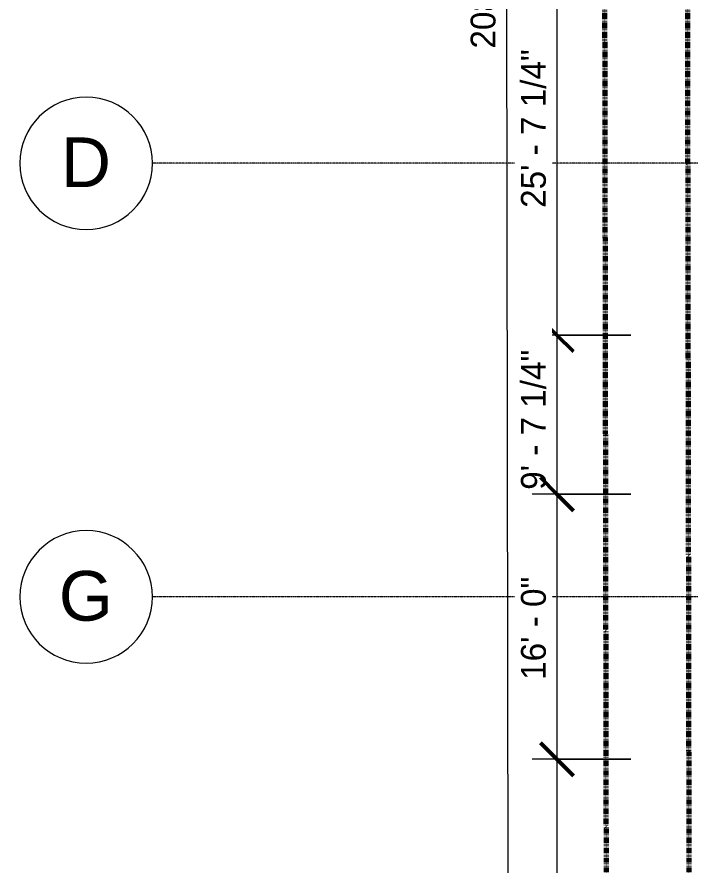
# Model space of a CAD drawing. Header units: inches. Extents: x -4414 to -113, y 9396 to 12816.
# Drawn here: x -4414 to -3927, y 10358 to 10973 of the extents above; entities that cross this region are included whole.
import ezdxf

# ---------------------------------------------------------------- set-up
doc = ezdxf.new("R2010")
doc.units = ezdxf.units.IN
doc.header["$MEASUREMENT"] = 0
doc.linetypes.add('Double Dash 3_8_', pattern=[1, 0.375, -0.125, 0.125, -0.125, 0.125, -0.125])
doc.linetypes.add('Grid Line 1_2_', pattern=[0.875, 0.5, -0.125, 0.125, -0.125])
for name, color, linetype, lineweight in [('A-ANNO-DIMS', 211, 'Continuous', 9), ('A-ANNO-DIMS-192', 211, 'Continuous', 9), ('C-PROP-LINE', 91, 'Double Dash 3_8_', 70), ('S-GRID-1', 1, 'Grid Line 1_2_', 9), ('S-GRID-IDEN', 1, 'Continuous', 9)]:
    doc.layers.add(name, color=color, linetype=linetype, lineweight=lineweight)
doc.styles.add('Arial_1', font='arial.ttf', dxfattribs={"height": 36})
doc.styles.add('Century Gothic', font='ufonts.com_century-gothic.ttf', dxfattribs={"height": 18})
doc.dimstyles.new('OD__1_8__Tol__', dxfattribs={"dimscale": 12, "dimtxt": 18.795029, "dimasz": 2, "dimexe": 1.5, "dimexo": 1, "dimgap": 0.25, "dimtad": 1, "dimdec": 3, "dimrnd": 0.125, "dimzin": 3, "dimdsep": 46, "dimlunit": 4, "dimtxsty": 'Century Gothic', "dimblk1": 'OBLIQUE', "dimblk2": 'OBLIQUE', "dimsah": 1, "dimcen": 0.09, "dimdle": 1.5, "dimazin": 0, "dimtfac": 1, "dimtdec": 4, "dimtix": 1, "dimtmove": 0, "dimatfit": 3, "dimfxl": 1, "dimtvp": 1, "dimtfill": 1, "dimfrac": 2, "dimtolj": 1, "dimtzin": 0, "dimarcsym": 2})

# ---------------------------------------------------------------- blocks, each defined once
blk = doc.blocks.new('Family - ___-1749192-FLOOR PLAN - 3RD FLOOR')
at = {"layer": 'C-PROP-LINE'}
for p, q in [((-3990.83, 12268.59), (-3986.58, 9767.98)), ((-3930.69, 12184.59), (-3926.73, 9853.85))]:
    blk.add_line(p, q, dxfattribs=at)
blk = doc.blocks.new('Grid - Grid Head - Circle-50561-FLOOR PLAN - 3RD FLOOR')
at = {"layer": 'S-GRID-IDEN'}
for start, end in [(360, 180), (180, 360)]:
    blk.add_arc((0, 0), 0.25, start, end, dxfattribs=at)
blk = doc.blocks.new('DIMBLOCK11-FLOOR PLAN - 3RD FLOOR')
at = {"layer": 'A-ANNO-DIMS-192', "lineweight": 50}
for p, q in [((-4023.17, 11049.39), (-4035.17, 11061.39)), ((-4023.17, 11049.39), (-4011.17, 11037.39)), ((-4023.17, 10742.19), (-4035.17, 10754.19)), ((-4023.17, 10742.19), (-4011.17, 10730.19))]:
    blk.add_line(p, q, dxfattribs=at)
at = {"layer": 'A-ANNO-DIMS-192'}
for p, q in [((-3969.55, 11049.39), (-4041.17, 11049.39)), ((-4023.17, 11049.39), (-4023.17, 10742.19)), ((-4023.17, 11049.39), (-3969.55, 11049.39)), ((-3969.55, 10742.19), (-4041.17, 10742.19)), ((-4023.17, 10742.19), (-3969.55, 10742.19))]:
    blk.add_line(p, q, dxfattribs=at)
at = {"layer": 'A-ANNO-DIMS-192', "color": 0, "insert": (-4049.24, 10834.33), "char_height": 18, "width": 147.4962, "attachment_point": 1, "rotation": 90, "line_spacing_factor": 0.984502, "style": 'Century Gothic', "bg_fill": 3, "box_fill_scale": 1.25, "bg_fill_color": 256, "bg_fill_true_color": 13158600, "bg_fill_transparency": 0}
blk.add_mtext('25\' - 7 1/4"', dxfattribs=at)
blk = doc.blocks.new('_Oblique')
at = {"color": 0, "linetype": 'ByBlock', "lineweight": -2}
blk.add_line((-0.5, -0.5), (0.5, 0.5), dxfattribs=at)
blk = doc.blocks.new('DIMBLOCK12-FLOOR PLAN - 3RD FLOOR')
at = {"layer": 'A-ANNO-DIMS-192', "lineweight": 50}
for p, q in [((-4023.17, 10742.19), (-4035.17, 10754.19)), ((-4023.17, 10742.19), (-4011.17, 10730.19)), ((-4023.17, 10626.99), (-4035.17, 10638.99)), ((-4023.17, 10626.99), (-4011.17, 10614.99))]:
    blk.add_line(p, q, dxfattribs=at)
at = {"layer": 'A-ANNO-DIMS-192'}
for p, q in [((-3969.55, 10742.19), (-4041.17, 10742.19)), ((-4023.17, 10742.19), (-4023.17, 10626.99)), ((-4023.17, 10742.19), (-3969.55, 10742.19)), ((-3969.55, 10626.99), (-4041.17, 10626.99)), ((-4023.17, 10626.99), (-3969.55, 10626.99))]:
    blk.add_line(p, q, dxfattribs=at)
at = {"layer": 'A-ANNO-DIMS-192', "color": 0, "insert": (-4049.24, 10630.14), "char_height": 18, "width": 130.6702, "attachment_point": 1, "rotation": 90, "line_spacing_factor": 0.984502, "style": 'Century Gothic', "bg_fill": 3, "box_fill_scale": 1.25, "bg_fill_color": 256, "bg_fill_true_color": 13158600, "bg_fill_transparency": 0}
blk.add_mtext('9\' - 7 1/4"', dxfattribs=at)
blk = doc.blocks.new('DIMBLOCK13-FLOOR PLAN - 3RD FLOOR')
at = {"layer": 'A-ANNO-DIMS-192', "lineweight": 50}
for p, q in [((-4023.17, 10626.99), (-4035.17, 10638.99)), ((-4023.17, 10626.99), (-4011.17, 10614.99)), ((-4023.17, 10434.99), (-4035.17, 10446.99)), ((-4023.17, 10434.99), (-4011.17, 10422.99))]:
    blk.add_line(p, q, dxfattribs=at)
at = {"layer": 'A-ANNO-DIMS-192'}
for p, q in [((-3969.55, 10626.99), (-4041.17, 10626.99)), ((-4023.17, 10626.99), (-4023.17, 10434.99)), ((-4023.17, 10626.99), (-3969.55, 10626.99)), ((-3969.55, 10434.99), (-4041.17, 10434.99)), ((-4023.17, 10434.99), (-3969.55, 10434.99))]:
    blk.add_line(p, q, dxfattribs=at)
at = {"layer": 'A-ANNO-DIMS-192', "color": 0, "insert": (-4049.24, 10492.5), "char_height": 18, "width": 92.3641, "attachment_point": 1, "rotation": 90, "line_spacing_factor": 0.984502, "style": 'Century Gothic', "bg_fill": 3, "box_fill_scale": 1.25, "bg_fill_color": 256, "bg_fill_true_color": 13158600, "bg_fill_transparency": 0}
blk.add_mtext('16\' - 0"', dxfattribs=at)
blk = doc.blocks.new('DIMBLOCK14-FLOOR PLAN - 3RD FLOOR')
at = {"layer": 'A-ANNO-DIMS-192', "lineweight": 50}
for p, q in [((-4023.17, 10434.99), (-4035.17, 10446.99)), ((-4023.17, 10434.99), (-4011.17, 10422.99)), ((-4023.17, 10050.99), (-4035.17, 10062.99)), ((-4023.17, 10050.99), (-4011.17, 10038.99))]:
    blk.add_line(p, q, dxfattribs=at)
at = {"layer": 'A-ANNO-DIMS-192'}
for p, q in [((-3969.55, 10434.99), (-4041.17, 10434.99)), ((-4023.17, 10434.99), (-4023.17, 10032.99)), ((-4023.17, 10434.99), (-3969.55, 10434.99)), ((-3969.55, 10050.99), (-4041.17, 10050.99)), ((-4023.17, 10050.99), (-3969.55, 10050.99))]:
    blk.add_line(p, q, dxfattribs=at)
at = {"layer": 'A-ANNO-DIMS-192', "color": 0, "insert": (-4049.24, 10204.5), "char_height": 18, "width": 92.3641, "attachment_point": 1, "rotation": 90, "line_spacing_factor": 0.984502, "style": 'Century Gothic', "bg_fill": 3, "box_fill_scale": 1.25, "bg_fill_color": 256, "bg_fill_true_color": 13158600, "bg_fill_transparency": 0}
blk.add_mtext('32\' - 0"', dxfattribs=at)
blk = doc.blocks.new('DIMBLOCK21-FLOOR PLAN - 3RD FLOOR')
at = {"layer": 'A-ANNO-DIMS-192'}
for p, q in [((-4057.49, 9749.86), (-4061.8, 12286.47)), ((-4002.83, 12268.57), (-4079.77, 12268.44)), ((-4061.77, 12268.47), (-4002.83, 12268.57)), ((-3998.58, 9767.96), (-4075.52, 9767.83)), ((-4057.52, 9767.86), (-3998.58, 9767.96))]:
    blk.add_line(p, q, dxfattribs=at)
at = {"layer": 'A-ANNO-DIMS-192', "lineweight": 50}
for p, q in [((-4061.77, 12268.47), (-4073.79, 12280.45)), ((-4061.77, 12268.47), (-4049.75, 12256.49)), ((-4057.52, 9767.86), (-4069.54, 9779.84)), ((-4057.52, 9767.86), (-4045.5, 9755.88))]:
    blk.add_line(p, q, dxfattribs=at)
at = {"layer": 'A-ANNO-DIMS-192', "color": 0, "insert": (-4085.71, 10949.69), "char_height": 18, "width": 164.3223, "attachment_point": 1, "rotation": 90, "line_spacing_factor": 0.984502, "style": 'Century Gothic', "bg_fill": 3, "box_fill_scale": 1.25, "bg_fill_color": 256, "bg_fill_true_color": 13158600, "bg_fill_transparency": 0}
blk.add_mtext('208\' - 4 5/8"', dxfattribs=at)

msp = doc.modelspace()

# ---------------------------------------------------------------- linework, layer by layer
at = {"layer": 'S-GRID-1'}
for p, q in [((-464.451, 10866.5894), (-4316.3408, 10866.5894)), ((-464.451, 10552.5894), (-4316.3408, 10552.5894))]:
    msp.add_line(p, q, dxfattribs=at)

# ---------------------------------------------------------------- block references
at = {"layer": 'C-PROP-LINE'}
msp.add_blockref('Family - ___-1749192-FLOOR PLAN - 3RD FLOOR', (0, 0), dxfattribs=at)
at = {"layer": 'S-GRID-IDEN', "xscale": 191.9999999999999, "yscale": 191.9999999999999, "zscale": 191.9999999999999, "rotation": 89.9999999999999}
for p in [(-4364.3408, 10866.5894), (-4364.3408, 10552.5894)]:
    msp.add_blockref('Grid - Grid Head - Circle-50561-FLOOR PLAN - 3RD FLOOR', p, dxfattribs=at)

# ---------------------------------------------------------------- texts
at = {"layer": 'S-GRID-IDEN', "char_height": 36, "attachment_point": 1, "style": 'Arial_1'}
for s, insert, width in [('D', (-4382.6655, 10885.351), 44.238), ('G', (-4384.1395, 10571.351), 47.874)]:
    msp.add_mtext(s, dxfattribs=dict(at, insert=insert, width=width))

# ---------------------------------------------------------------- next in the draw order: dimensions: what is measured, and where the dimension line sits
at = {"layer": 'A-ANNO-DIMS'}
dim = msp.add_linear_dim(base=(-4023.1691, 10742.1894), p1=(-3957.5475, 11049.3894), p2=(-3957.5475, 10742.1894), angle=90, dimstyle='OD__1_8__Tol__', override={"dimpost": '<>', "dimfxl": 307.2}, dxfattribs=at)
dim.commit()
dim.dimension.update_dxf_attribs({"geometry": 'DIMBLOCK11-FLOOR PLAN - 3RD FLOOR', "text_midpoint": (-4036.6191, 10895.7894)})

# ---------------------------------------------------------------- next in the draw order: dimensions: what is measured, and where the dimension line sits
dim = msp.add_linear_dim(base=(-4023.1691, 10626.9894), p1=(-3957.5475, 10742.1894), p2=(-3957.5475, 10626.9894), angle=90, dimstyle='OD__1_8__Tol__', override={"dimpost": '<>', "dimfxl": 115.2}, dxfattribs=at)
dim.commit()
dim.dimension.update_dxf_attribs({"geometry": 'DIMBLOCK12-FLOOR PLAN - 3RD FLOOR', "text_midpoint": (-4036.6191, 10684.5894)})

# ---------------------------------------------------------------- next in the draw order: dimensions: what is measured, and where the dimension line sits
dim = msp.add_linear_dim(base=(-4023.1691, 10434.9894), p1=(-3957.5475, 10626.9894), p2=(-3957.5475, 10434.9894), angle=90, dimstyle='OD__1_8__Tol__', override={"dimpost": '<>', "dimfxl": 192}, dxfattribs=at)
dim.commit()
dim.dimension.update_dxf_attribs({"geometry": 'DIMBLOCK13-FLOOR PLAN - 3RD FLOOR', "text_midpoint": (-4035.6219, 10530.9894)})

# ---------------------------------------------------------------- next in the draw order: dimensions: what is measured, and where the dimension line sits
dim = msp.add_linear_dim(base=(-4023.1691, 10050.9894), p1=(-3957.5475, 10434.9894), p2=(-3957.5475, 10050.9894), angle=90, dimstyle='OD__1_8__Tol__', override={"dimpost": '<>', "dimfxl": 384}, dxfattribs=at)
dim.commit()
dim.dimension.update_dxf_attribs({"geometry": 'DIMBLOCK14-FLOOR PLAN - 3RD FLOOR', "text_midpoint": (-4035.6219, 10242.9894)})

# ---------------------------------------------------------------- next in the draw order: dimensions: what is measured, and where the dimension line sits
dim = msp.add_linear_dim(base=(-4061.7676, 12268.4688), p1=(-3986.5813, 9767.9828), p2=(-3990.8312, 12268.5894), angle=270.0973766, dimstyle='OD__1_8__Tol__', override={"dimpost": '<>', "dimfxl": 2500.610164}, dxfattribs=at)
dim.commit()
dim.dimension.update_dxf_attribs({"geometry": 'DIMBLOCK21-FLOOR PLAN - 3RD FLOOR', "text_midpoint": (-4046.1927, 11018.1884)})

doc.saveas('drawing.dxf')
